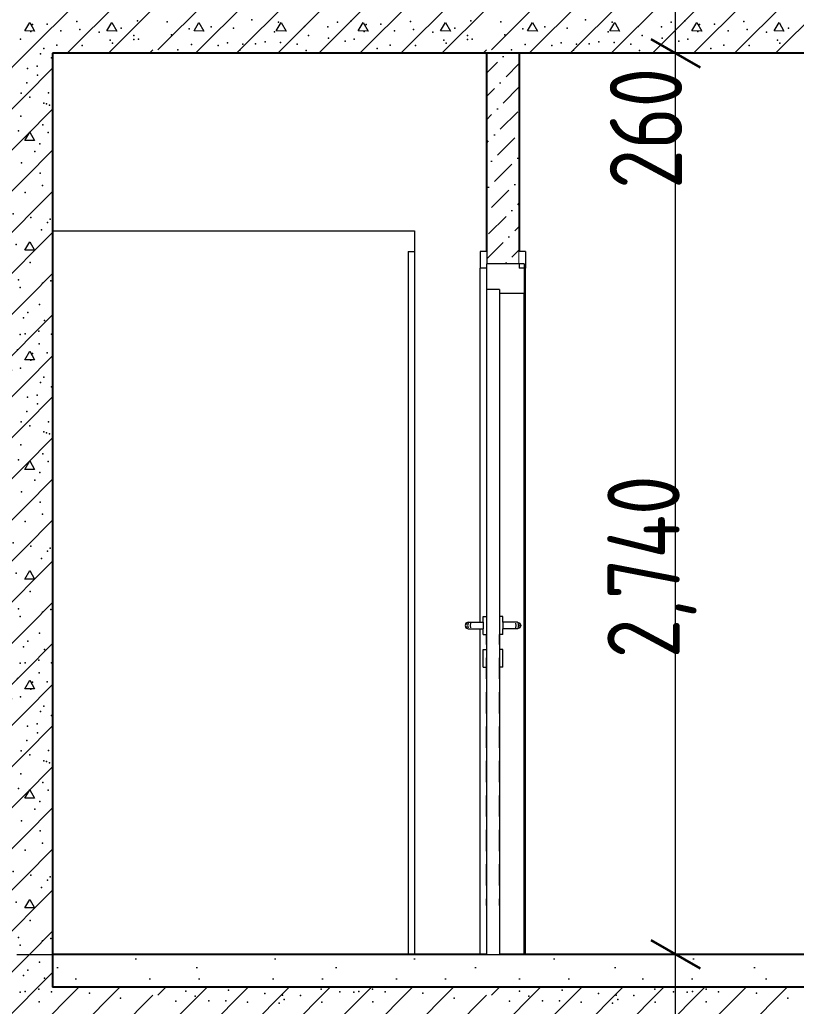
# Model space of a CAD drawing. Header units: millimetres. Extents: x 18162 to 7085488, y 72188 to 247925.
# Drawn here: x 3678329 to 3680692, y 124960 to 127960 of the extents above; entities that cross this region are included whole.
import ezdxf

# ---------------------------------------------------------------- set-up
doc = ezdxf.new("R2010")
doc.units = ezdxf.units.MM
doc.header["$MEASUREMENT"] = 0
doc.linetypes.add('Dot & Dashed', pattern=[670.277762, 317.5, -176.388889, 0, -176.388874])
doc.linetypes.add('Wipeout_Contour', pattern=[1000, 0, -1000])
doc.layers.add('Archicad Doors', color=7, linetype='Continuous')
doc.layers.add('Structural - Bearing', color=7, linetype='Continuous')
doc.styles.add('GENERATED_STYLE_3', font='', dxfattribs={"width": 0.8})
doc.styles.get('GENERATED_STYLE_3').set_extended_font_data('ISOCPEUR MON')
doc.dimstyles.new('GENERATED_STYLE__5', dxfattribs={"dimtxt": 220.000005, "dimasz": 114, "dimexe": 0.18, "dimexo": 150, "dimgap": 0, "dimtad": 1, "dimdec": 0, "dimzin": 0, "dimdsep": 46, "dimtxsty": 'GENERATED_STYLE_3', "dimblk": 'ARROWHEAD_2', "dimblk1": 'ARROWHEAD_2', "dimblk2": 'ARROWHEAD_2', "dimcen": 0.09, "dimclrd": 13, "dimclre": 13, "dimclrt": 13, "dimadec": 0, "dimazin": 0, "dimtfac": 1, "dimtdec": 4, "dimtmove": 0, "dimatfit": 3, "dimfxl": 1, "dimtolj": 1, "dimtzin": 0, "dimarcsym": 0})

# ---------------------------------------------------------------- blocks, each defined once
blk = doc.blocks.new('*X898', base_point=(3761974.7, 95118))
at = {"layer": 'Structural - Bearing', "color": 7, "linetype": 'Continuous', "lineweight": 9}
for p, q in [((3678229.1, 124863.1), (3678383.9, 125018)), ((3678348.9, 124858), (3678508.9, 125018)), ((3678473.9, 124858), (3678633.9, 125018)), ((3678749.5, 124993.5), (3678774.1, 125018)), ((3678749.5, 124868.5), (3678899.1, 125018)), ((3678864.1, 124858), (3679024.1, 125018)), ((3678989.1, 124858), (3679149.1, 125018)), ((3679114.1, 124858), (3679274.1, 125018)), ((3679239.1, 124858), (3679399.1, 125018)), ((3679364.1, 124858), (3679524.1, 125018)), ((3679489.1, 124858), (3679649.1, 125018)), ((3679764.7, 124993.5), (3679789.2, 125018)), ((3679764.7, 124868.5), (3679914.2, 125018)), ((3679879.2, 124858), (3680039.2, 125018)), ((3680004.2, 124858), (3680164.2, 125018)), ((3680129.2, 124858), (3680289.2, 125018)), ((3680254.2, 124858), (3680414.2, 125018)), ((3680379.2, 124858), (3680539.2, 125018)), ((3680504.2, 124858), (3680664.2, 125018)), ((3678598.9, 124858), (3678734.4, 124993.5)), ((3679614.1, 124858), (3679749.5, 124993.5))]:
    blk.add_line(p, q, dxfattribs=at)
for p in [(3678387.4, 125012.6), (3679246.2, 125012.5), (3679402.5, 125012.6), (3680261.3, 125012.5), (3680417.6, 125012.6), (3678330.2, 125003.3), (3678345.6, 125004.8), (3678425.6, 125004.4), (3678541.1, 125000.2), (3678636.2, 124984.8), (3678834.2, 125005.7), (3678863.4, 124991.2), (3678964.3, 125009.5), (3679075, 124999.2), (3679129, 124994), (3679134.1, 124980.5), (3679183.1, 124992.5), (3679303, 125004.4), (3679345.3, 125003.3), (3679360.8, 125004.8), (3679440.8, 125004.4), (3679556.2, 125000.2), (3679651.3, 124984.8), (3679849.4, 125005.7), (3679878.5, 124991.2), (3679979.4, 125009.5), (3680090.2, 124999.2), (3680144.1, 124994), (3680149.2, 124980.5), (3680198.2, 124992.5), (3680318.1, 125004.4), (3680360.4, 125003.3), (3680375.9, 125004.8), (3680455.9, 125004.4), (3680571.4, 125000.2), (3680666.4, 124984.8), (3678388.1, 124974), (3678804.6, 124975.6), (3678904.9, 124977), (3678956.6, 124976.7), (3679022.3, 124972.8), (3679118.2, 124969.3), (3679248, 124972.4), (3679403.2, 124974), (3679819.7, 124975.6), (3679920, 124977), (3679971.8, 124976.7), (3680037.4, 124972.8), (3680133.3, 124969.3), (3680263.1, 124972.4), (3680418.3, 124974)]:
    blk.add_point(p, dxfattribs=at)
blk = doc.blocks.new('*X911', base_point=(3761974.7, 95118))
at = {"layer": 'Structural - Bearing', "color": 7, "linetype": 'Continuous', "lineweight": 9}
for p, q in [((3678348.9, 127858), (3678508.9, 128018)), ((3678473.9, 127858), (3678633.9, 128018)), ((3678749.5, 127868.5), (3678899, 128018)), ((3678864, 127858), (3679024, 128018)), ((3678989, 127858), (3679149, 128018)), ((3679114, 127858), (3679274, 128018)), ((3679239, 127858), (3679399, 128018)), ((3679364, 127858), (3679524, 128018)), ((3679489, 127858), (3679649, 128018)), ((3679764.7, 127868.5), (3679914.1, 128018)), ((3679879.1, 127858), (3680039.1, 128018)), ((3680004.1, 127858), (3680164.1, 128018)), ((3680129.1, 127858), (3680289.1, 128018)), ((3680254.1, 127858), (3680414.1, 128018)), ((3680379.1, 127858), (3680539.1, 128018)), ((3680504.1, 127858), (3680664.1, 128018)), ((3678598.9, 127858), (3678734.4, 127993.5)), ((3679614, 127858), (3679749.5, 127993.5)), ((3680629.1, 127858), (3680764.7, 127993.5)), ((3678344.3, 127925.9), (3678359.4, 127951.9)), ((3678359.4, 127951.9), (3678374.3, 127925.8)), ((3678594.3, 127925.9), (3678609.4, 127951.9)), ((3678609.4, 127951.9), (3678624.3, 127925.8)), ((3678859.4, 127925.9), (3678874.5, 127951.9)), ((3678874.5, 127951.9), (3678889.4, 127925.8)), ((3679109.4, 127925.9), (3679124.5, 127951.9)), ((3679124.5, 127951.9), (3679139.4, 127925.8)), ((3679359.4, 127925.9), (3679374.5, 127951.9)), ((3679374.5, 127951.9), (3679389.4, 127925.8)), ((3679609.4, 127925.9), (3679624.5, 127951.9)), ((3679624.5, 127951.9), (3679639.4, 127925.8)), ((3679874.5, 127925.9), (3679889.7, 127951.9)), ((3679889.7, 127951.9), (3679904.6, 127925.8)), ((3680124.5, 127925.9), (3680139.7, 127951.9)), ((3680139.7, 127951.9), (3680154.6, 127925.8)), ((3680374.5, 127925.9), (3680389.7, 127951.9)), ((3680389.7, 127951.9), (3680404.6, 127925.8)), ((3680624.5, 127925.9), (3680639.7, 127951.9)), ((3680639.7, 127951.9), (3680654.6, 127925.8)), ((3678374.3, 127925.8), (3678344.3, 127925.9)), ((3678624.3, 127925.8), (3678594.3, 127925.9)), ((3678889.4, 127925.8), (3678859.4, 127925.9)), ((3679139.4, 127925.8), (3679109.4, 127925.9)), ((3679389.4, 127925.8), (3679359.4, 127925.9)), ((3679639.4, 127925.8), (3679609.4, 127925.9)), ((3679904.6, 127925.8), (3679874.5, 127925.9)), ((3680154.6, 127925.8), (3680124.5, 127925.9)), ((3680404.6, 127925.8), (3680374.5, 127925.9)), ((3680654.6, 127925.8), (3680624.5, 127925.9)), ((3678723.9, 127858), (3678734.4, 127868.5)), ((3679739, 127858), (3679749.5, 127868.5))]:
    blk.add_line(p, q, dxfattribs=at)
for p in [(3678502.8, 127954.8), (3678687.1, 127956.8), (3678777.6, 127954.2), (3679035.2, 127959.4), (3679116.3, 127952.9), (3679296.5, 127952.9), (3679337.8, 127956.8), (3679517.9, 127954.8), (3679702.2, 127956.8), (3679792.7, 127954.2), (3680050.4, 127959.4), (3680131.4, 127952.9), (3680311.7, 127952.9), (3680352.9, 127956.8), (3680533, 127954.8), (3678362.5, 127924.6), (3678367.7, 127945.2), (3678412.8, 127947.1), (3678454.5, 127925.9), (3678512.4, 127930.2), (3678570.7, 127922.8), (3678638.1, 127934.9), (3678844.5, 127932.3), (3678912.1, 127938.1), (3678979.7, 127934.9), (3679104.3, 127923), (3679195.4, 127939.4), (3679266.9, 127938.7), (3679377.7, 127924.6), (3679382.8, 127945.2), (3679428, 127947.1), (3679469.6, 127925.9), (3679527.5, 127930.2), (3679585.9, 127922.8), (3679653.2, 127934.9), (3679859.7, 127932.3), (3679927.3, 127938.1), (3679994.9, 127934.9), (3680119.4, 127923), (3680210.5, 127939.4), (3680282, 127938.7), (3680392.8, 127924.6), (3680397.9, 127945.2), (3680443.1, 127947.1), (3680484.7, 127925.9), (3680542.7, 127930.2), (3680601, 127922.8), (3680668.4, 127934.9), (3678331.8, 127900.8), (3678604.6, 127898.2), (3678676.3, 127912.2), (3678676.5, 127900.4), (3678690.3, 127901.4), (3678790.6, 127913.7), (3679076.3, 127892.4), (3679122.7, 127891.1), (3679207.7, 127911.7), (3679268.6, 127903.6), (3679319.3, 127894.7), (3679347, 127900.8), (3679619.7, 127898.2), (3679691.5, 127912.2), (3679691.6, 127900.4), (3679705.4, 127901.4), (3679805.7, 127913.7), (3680091.5, 127892.4), (3680137.8, 127891.1), (3680222.8, 127911.7), (3680283.8, 127903.6), (3680334.5, 127894.7), (3680362.1, 127900.8), (3680634.9, 127898.2), (3678402, 127872.7), (3678441.5, 127882.8), (3678518.7, 127881.3), (3678611.4, 127889), (3678810.6, 127868.9), (3678852.1, 127884.4), (3678933, 127881.7), (3678961.7, 127889.8), (3678999.2, 127867.4), (3679008.4, 127885.9), (3679046.3, 127886.9), (3679173.8, 127885.6), (3679200.4, 127866.1), (3679417.2, 127872.7), (3679456.6, 127882.8), (3679533.8, 127881.3), (3679626.6, 127889), (3679825.8, 127868.9), (3679867.2, 127884.4), (3679948.1, 127881.7), (3679976.8, 127889.8), (3680014.3, 127867.4), (3680023.6, 127885.9), (3680061.4, 127886.9), (3680188.9, 127885.6), (3680215.5, 127866.1), (3680432.3, 127872.7), (3680471.7, 127882.8), (3680549, 127881.3), (3680641.7, 127889)]:
    blk.add_point(p, dxfattribs=at)
blk = doc.blocks.new('*X1006', base_point=(3761974.7, 95118))
at = {"layer": 'Structural - Bearing', "color": 7, "linetype": 'Continuous', "lineweight": 9}
for p, q in [((3678229.1, 127738.2), (3678348.9, 127858)), ((3678229.1, 127613.2), (3678429.1, 127813.2)), ((3678234.4, 127785.2), (3678229.1, 127775.9)), ((3678249.5, 127759.2), (3678234.4, 127785.2)), ((3678229.1, 127759.2), (3678249.5, 127759.2)), ((3678229.1, 127488.2), (3678429.1, 127688.2)), ((3678344.3, 127592.5), (3678359.4, 127618.5)), ((3678374.3, 127592.5), (3678344.3, 127592.5)), ((3678359.4, 127618.5), (3678374.3, 127592.5)), ((3678229.1, 127363.2), (3678429.1, 127563.2)), ((3678234.4, 127451.9), (3678229.1, 127442.5)), ((3678249.5, 127425.9), (3678234.4, 127451.9)), ((3678229.1, 127238.2), (3678429.1, 127438.2)), ((3678229.1, 127425.9), (3678249.5, 127425.9)), ((3678234.4, 127118.5), (3678429.1, 127313.2)), ((3678344.3, 127259.2), (3678359.4, 127285.2)), ((3678359.4, 127285.2), (3678374.3, 127259.2)), ((3678374.3, 127259.2), (3678344.3, 127259.2)), ((3678359.4, 127118.5), (3678429.1, 127188.2)), ((3678229.1, 126988.2), (3678359.4, 127118.5)), ((3678229.1, 127113.2), (3678234.4, 127118.5)), ((3678234.4, 127118.5), (3678229.1, 127109.2)), ((3678249.5, 127092.5), (3678234.4, 127118.5)), ((3678229.1, 127092.5), (3678249.5, 127092.5)), ((3678229.1, 126863.2), (3678429.1, 127063.2)), ((3678229.1, 126738.2), (3678429.1, 126938.2)), ((3678344.3, 126925.9), (3678359.4, 126951.9)), ((3678359.4, 126951.9), (3678374.3, 126925.8)), ((3678374.3, 126925.8), (3678344.3, 126925.9)), ((3678229.1, 126613.2), (3678429.1, 126813.2)), ((3678234.4, 126785.2), (3678229.1, 126775.9)), ((3678249.5, 126759.2), (3678234.4, 126785.2)), ((3678229.1, 126759.2), (3678249.5, 126759.2)), ((3678229.1, 126488.2), (3678429.1, 126688.2)), ((3678344.3, 126592.5), (3678359.4, 126618.5)), ((3678359.4, 126618.5), (3678374.3, 126592.5)), ((3678374.3, 126592.5), (3678344.3, 126592.5)), ((3678229.1, 126363.2), (3678429.1, 126563.2)), ((3678234.4, 126451.9), (3678229.1, 126442.5)), ((3678249.5, 126425.9), (3678234.4, 126451.9)), ((3678229.1, 126238.2), (3678429.1, 126438.2)), ((3678229.1, 126425.8), (3678249.5, 126425.9)), ((3678234.4, 126118.5), (3678429.1, 126313.2)), ((3678344.3, 126259.2), (3678359.4, 126285.2)), ((3678359.4, 126285.2), (3678374.3, 126259.2)), ((3678374.3, 126259.2), (3678344.3, 126259.2)), ((3678359.4, 126118.5), (3678429.1, 126188.2)), ((3678229.1, 125988.2), (3678359.4, 126118.5)), ((3678229.1, 126113.2), (3678234.4, 126118.5)), ((3678234.4, 126118.5), (3678229.1, 126109.2)), ((3678229.1, 126092.5), (3678249.5, 126092.5)), ((3678249.5, 126092.5), (3678234.4, 126118.5)), ((3678229.1, 125863.2), (3678429.1, 126063.2)), ((3678344.3, 125925.8), (3678359.4, 125951.8)), ((3678359.4, 125951.8), (3678374.3, 125925.8)), ((3678229.1, 125738.2), (3678429.1, 125938.2)), ((3678374.3, 125925.8), (3678344.3, 125925.8)), ((3678229.1, 125613.2), (3678429.1, 125813.2)), ((3678234.4, 125785.2), (3678229.1, 125775.8)), ((3678249.5, 125759.2), (3678234.4, 125785.2)), ((3678229.1, 125759.2), (3678249.5, 125759.2)), ((3678229.1, 125488.2), (3678429.1, 125688.2)), ((3678344.3, 125592.5), (3678359.4, 125618.5)), ((3678359.4, 125618.5), (3678374.3, 125592.5)), ((3678374.3, 125592.5), (3678344.3, 125592.5)), ((3678229.1, 125363.2), (3678429.1, 125563.2)), ((3678234.4, 125451.8), (3678229.1, 125442.5)), ((3678229.1, 125238.2), (3678429.1, 125438.2)), ((3678249.5, 125425.8), (3678234.4, 125451.8)), ((3678229.1, 125425.8), (3678249.5, 125425.8)), ((3678234.4, 125118.5), (3678429.1, 125313.2)), ((3678344.3, 125259.2), (3678359.4, 125285.2)), ((3678359.4, 125285.2), (3678374.3, 125259.1)), ((3678374.3, 125259.1), (3678344.3, 125259.2)), ((3678359.4, 125118.5), (3678429.1, 125188.2)), ((3678229.1, 125113.1), (3678234.4, 125118.5)), ((3678234.4, 125118.5), (3678229.1, 125109.2)), ((3678249.5, 125092.5), (3678234.4, 125118.5)), ((3678258.9, 125018), (3678359.4, 125118.5)), ((3678229.1, 125092.5), (3678249.5, 125092.5)), ((3678383.9, 125018), (3678429.1, 125063.1))]:
    blk.add_line(p, q, dxfattribs=at)
for p in [(3678256.9, 127852.5), (3678292, 127845.9), (3678392, 127856.5), (3678426, 127844.2), (3678231.3, 127817), (3678352.5, 127812.1), (3678382.6, 127818.6), (3678241.5, 127776.5), (3678298.2, 127780.4), (3678383.1, 127791.9), (3678276.3, 127748.2), (3678350.3, 127768.5), (3678287.4, 127718.2), (3678333.6, 127737), (3678360, 127725), (3678416.6, 127737.9), (3678277.7, 127695.8), (3678402.8, 127706.6), (3678411, 127704), (3678419.8, 127700.5), (3678332.1, 127667.2), (3678325.2, 127622), (3678399.5, 127640.4), (3678251, 127610.8), (3678260.8, 127601.4), (3678415.2, 127617), (3678279.5, 127587.8), (3678390.5, 127583), (3678232.8, 127559.8), (3678375, 127559.9), (3678334.3, 127524.5), (3678239, 127493.4), (3678391.7, 127493.3), (3678257.5, 127463.5), (3678290, 127462.5), (3678398.2, 127456.3), (3678292, 127432.6), (3678345.6, 127434.7), (3678283.6, 127409.1), (3678260.7, 127365.1), (3678309.1, 127369.6), (3678362.6, 127358.9), (3678421.4, 127353.7), (3678300.8, 127340.4), (3678395.7, 127321.3), (3678413.8, 127344), (3678282.3, 127280.1), (3678317.8, 127277), (3678263.7, 127227.6), (3678295.2, 127217.9), (3678295.2, 127217.9), (3678361.1, 127221.4), (3678325.6, 127168.9), (3678330.2, 127145.7), (3678398.1, 127158.6), (3678423.5, 127166.6), (3678272.5, 127086.8), (3678389.6, 127094.5), (3678294.7, 127057.4), (3678340.6, 127053.3), (3678353.5, 127070.1), (3678266.8, 127046.6), (3678279.2, 127037.3), (3678292.6, 127041.4), (3678404.6, 127045.3), (3678231.1, 127012.5), (3678287.9, 127004.4), (3678330.2, 127003.3), (3678345.6, 127004.9), (3678387.4, 127012.6), (3678425.6, 127004.4), (3678232.8, 126972.4), (3678388.1, 126974.1), (3678251.8, 126938.7), (3678281.4, 126952.9), (3678322.6, 126956.7), (3678367.7, 126945.2), (3678412.8, 126947.1), (3678253.5, 126903.6), (3678331.8, 126900.8), (3678362.5, 126924.6), (3678304.2, 126894.7), (3678402, 126872.7), (3678256.9, 126852.5), (3678292, 126845.9), (3678392, 126856.5), (3678426, 126844.2), (3678231.3, 126817), (3678352.5, 126812.1), (3678382.6, 126818.5), (3678298.2, 126780.3), (3678383.1, 126791.9), (3678241.5, 126776.5), (3678350.3, 126768.4), (3678276.3, 126748.1), (3678333.6, 126737), (3678360, 126725), (3678416.6, 126737.8), (3678277.7, 126695.8), (3678287.4, 126718.2), (3678402.8, 126706.6), (3678411, 126704), (3678419.8, 126700.4), (3678332.1, 126667.2), (3678399.5, 126640.4), (3678251, 126610.8), (3678260.8, 126601.3), (3678325.2, 126621.9), (3678415.2, 126617), (3678279.5, 126587.8), (3678390.5, 126583), (3678232.8, 126559.8), (3678375, 126559.9), (3678334.3, 126524.5), (3678239, 126493.4), (3678391.7, 126493.3), (3678257.5, 126463.5), (3678290, 126462.5), (3678398.2, 126456.3), (3678292, 126432.6), (3678345.6, 126434.7), (3678283.6, 126409.1), (3678260.7, 126365.1), (3678309.1, 126369.6), (3678300.8, 126340.4), (3678362.6, 126358.9), (3678413.8, 126344), (3678421.4, 126353.6), (3678395.7, 126321.3), (3678282.3, 126280.1), (3678317.8, 126277), (3678263.7, 126227.6), (3678295.2, 126217.8), (3678295.2, 126217.8), (3678361.1, 126221.4), (3678325.6, 126168.9), (3678398.1, 126158.6), (3678423.5, 126166.6), (3678330.2, 126145.7), (3678389.6, 126094.5), (3678272.5, 126086.8), (3678353.5, 126070.1), (3678266.8, 126046.6), (3678279.2, 126037.3), (3678292.6, 126041.4), (3678294.7, 126057.4), (3678340.6, 126053.3), (3678404.6, 126045.3), (3678231.1, 126012.5), (3678287.9, 126004.4), (3678330.2, 126003.3), (3678345.6, 126004.9), (3678387.4, 126012.6), (3678425.6, 126004.4), (3678232.8, 125972.4), (3678388.1, 125974.1), (3678281.4, 125952.9), (3678322.6, 125956.7), (3678367.7, 125945.2), (3678412.8, 125947.1), (3678251.8, 125938.7), (3678362.5, 125924.6), (3678253.5, 125903.6), (3678304.2, 125894.7), (3678331.8, 125900.8), (3678256.9, 125852.4), (3678392, 125856.5), (3678402, 125872.7), (3678292, 125845.9), (3678426, 125844.1), (3678231.3, 125817), (3678352.5, 125812.1), (3678382.6, 125818.5), (3678383.1, 125791.9), (3678241.5, 125776.5), (3678298.2, 125780.3), (3678350.3, 125768.4), (3678276.3, 125748.1), (3678333.6, 125736.9), (3678416.6, 125737.8), (3678287.4, 125718.2), (3678360, 125724.9), (3678402.8, 125706.6), (3678411, 125704), (3678419.8, 125700.4), (3678277.7, 125695.8), (3678332.1, 125667.2), (3678399.5, 125640.4), (3678251, 125610.8), (3678325.2, 125621.9), (3678415.2, 125617), (3678260.8, 125601.3), (3678279.5, 125587.8), (3678390.5, 125583), (3678232.8, 125559.8), (3678375, 125559.9), (3678334.3, 125524.5), (3678239, 125493.4), (3678391.7, 125493.3), (3678257.5, 125463.5), (3678290, 125462.5), (3678292, 125432.6), (3678345.6, 125434.6), (3678398.2, 125456.3), (3678283.6, 125409.1), (3678260.7, 125365.1), (3678300.8, 125340.4), (3678309.1, 125369.6), (3678362.6, 125358.9), (3678413.8, 125344), (3678421.4, 125353.6), (3678395.7, 125321.3), (3678282.3, 125280.1), (3678317.8, 125277), (3678263.7, 125227.6), (3678361.1, 125221.4), (3678295.2, 125217.8), (3678295.2, 125217.8), (3678325.6, 125168.8), (3678423.5, 125166.5), (3678330.2, 125145.7), (3678398.1, 125158.6), (3678272.5, 125086.8), (3678353.5, 125070.1), (3678389.6, 125094.5), (3678266.8, 125046.6), (3678292.6, 125041.4), (3678294.7, 125057.4), (3678340.6, 125053.3), (3678404.6, 125045.2), (3678279.2, 125037.3)]:
    blk.add_point(p, dxfattribs=at)
blk = doc.blocks.new('*D1104', base_point=(3761974.7, 95118))
at = {"color": 12, "linetype": 'Continuous', "lineweight": 35}
for p, q in [((3680249.8, 125161.3), (3680399.8, 125074.7)), ((3680249.8, 124901.3), (3680399.8, 124814.7))]:
    blk.add_line(p, q, dxfattribs=at)
at = {"color": 13, "linetype": 'Continuous', "lineweight": 13}
blk.add_line((3680324.8, 124858), (3680324.8, 125118), dxfattribs=at)
blk = doc.blocks.new('ARROWHEAD_2')
at = {"color": 0, "linetype": 'Continuous', "lineweight": 0}
for p, q in [((-0.378, -0.655), (0.378, 0.655)), ((0, 0), (-1, 0))]:
    blk.add_line(p, q, dxfattribs=at)
blk = doc.blocks.new('*D1105', base_point=(3761974.7, 95118))
at = {"color": 12, "linetype": 'Continuous', "lineweight": 35}
for p, q in [((3680249.8, 127901.3), (3680399.8, 127814.7)), ((3680249.8, 125161.3), (3680399.8, 125074.7))]:
    blk.add_line(p, q, dxfattribs=at)
at = {"color": 13, "linetype": 'Continuous', "lineweight": 13}
for p, q in [((3680437.3, 127858), (3680212.3, 127858)), ((3680324.8, 125118), (3680324.8, 127858)), ((3680437.3, 125118), (3680212.3, 125118)), ((3680324.8, 124858), (3680324.8, 125118))]:
    blk.add_line(p, q, dxfattribs=at)
at = {"color": 13, "lineweight": 13, "char_height": 220, "attachment_point": 7, "rotation": 90, "style": 'GENERATED_STYLE_3'}
for s, insert in [('\\A1;{\\pql;\\fISOCPEUR MON|b0|i0|c0|p0;\\W0.800000;260}', (3680344.7, 127445.8)), ('\\A1;{\\pql;\\fISOCPEUR MON|b0|i0|c0|p0;\\W0.800000;2,740}', (3680388.6, 126018.2))]:
    blk.add_mtext(s, dxfattribs=dict(at, insert=insert))
blk = doc.blocks.new('*D1106', base_point=(3761974.7, 95118))
at = {"color": 12, "linetype": 'Continuous', "lineweight": 35}
for p, q in [((3680249.8, 128161.3), (3680399.8, 128074.7)), ((3680249.8, 127901.3), (3680399.8, 127814.7))]:
    blk.add_line(p, q, dxfattribs=at)
at = {"color": 13, "linetype": 'Continuous', "lineweight": 13}
blk.add_line((3680324.8, 127858), (3680324.8, 128118), dxfattribs=at)
blk = doc.blocks.new('*D1107', base_point=(3761974.7, 95118))
at = {"color": 12, "linetype": 'Continuous', "lineweight": 35}
for p, q in [((3680249.8, 130901.3), (3680399.8, 130814.7)), ((3680249.8, 128161.3), (3680399.8, 128074.7))]:
    blk.add_line(p, q, dxfattribs=at)
at = {"color": 13, "linetype": 'Continuous', "lineweight": 13}
for p, q in [((3680437.3, 130858), (3680212.3, 130858)), ((3680324.8, 128118), (3680324.8, 130858)), ((3680437.3, 128118), (3680212.3, 128118)), ((3680324.8, 127858), (3680324.8, 128118))]:
    blk.add_line(p, q, dxfattribs=at)
at = {"color": 13, "lineweight": 13, "char_height": 220, "attachment_point": 7, "rotation": 90, "style": 'GENERATED_STYLE_3'}
for s, insert in [('\\A1;{\\pql;\\fISOCPEUR MON|b0|i0|c0|p0;\\W0.800000;260}', (3680344.7, 130445.8)), ('\\A1;{\\pql;\\fISOCPEUR MON|b0|i0|c0|p0;\\W0.800000;2,740}', (3680388.6, 129018.2))]:
    blk.add_mtext(s, dxfattribs=dict(at, insert=insert))

msp = doc.modelspace()

# ---------------------------------------------------------------- hatches: boundary and pattern name
at = {"layer": 'Structural - Bearing', "linetype": 'Continuous', "lineweight": 9}
h = msp.add_hatch(dxfattribs=at)
h.set_pattern_fill('Dot___Dashed_0003', style=0, pattern_type=2)
h.set_pattern_definition([(45, (3761974.73, 95118.01), (-70.71068, 70.71068), [75, -25, 0, -25]), (45, (3761983.57, 95197.56), (-70.71068, 70.71068), [75, -25, 0, -25])])
h.paths.add_polyline_path([(3679749.1, 127858), (3679749.1, 127218), (3679849.1, 127218), (3679849.1, 127858)])
h = msp.add_hatch(dxfattribs=at)
h.set_pattern_fill('Lightweight_Concrete_0003', style=0, pattern_type=2)
h.set_pattern_definition([(0, (3761974.7, 95118), (0, 779.423), [48.75, -401.25]), (0, (3762199.7, 95507.7), (0, 779.423), [48.75, -401.25]), (60, (3761974.7, 95118), (-675, 389.7114), [48.75, -401.25]), (60, (3762424.7, 95118), (-675, 389.7114), [48.75, -401.25]), (120, (3762023.5, 95118), (675, 389.7114), [48.75, -401.25]), (120, (3762473.5, 95118), (675, 389.7114), [48.75, -401.25]), (0, (3761974.73, 95193), (0, 150), [0, -150, 0, -225]), (45, (3762049.73, 95193), (-106.06602, 106.06602), [0, -112.5, 0, -187.5])])
h.paths.add_polyline_path([(3678429.1, 125018), (3683229.1, 125018), (3683229.1, 125118), (3678429.1, 125118)])

# ---------------------------------------------------------------- linework, layer by layer
at = {"layer": 'Archicad Doors', "color": 7, "linetype": 'Continuous', "lineweight": 9}
for p, q in [((3678429.1, 127318), (3679530.4, 127318)), ((3679530.4, 127318), (3679530.4, 125118)), ((3679511.4, 127255), (3679511.4, 125118)), ((3679511.4, 127255), (3679530.4, 127255)), ((3679687, 126125.1), (3679684.1, 126118)), ((3679688.5, 126125.1), (3679685.8, 126118)), ((3679694.1, 126128), (3679687, 126125.1)), ((3679693.4, 126125.1), (3679691.2, 126118)), ((3679694.1, 126128), (3679695.2, 126128)), ((3679695.2, 126128), (3679698.4, 126128)), ((3679698.4, 126128), (3679703.3, 126128)), ((3679700.6, 126125.1), (3679699.4, 126118)), ((3679703.3, 126128), (3679709.1, 126128)), ((3679834.8, 126128), (3679829.1, 126128)), ((3679839.7, 126128), (3679834.8, 126128)), ((3679837.6, 126125.1), (3679838.7, 126118)), ((3679842.9, 126128), (3679839.7, 126128)), ((3679844.1, 126128), (3679842.9, 126128)), ((3679844.1, 126128), (3679851.1, 126125.1)), ((3679844.8, 126125.1), (3679846.9, 126118)), ((3679849.6, 126125.1), (3679852.3, 126118)), ((3679851.1, 126125.1), (3679854.1, 126118)), ((3679684.1, 126118), (3679687, 126110.9)), ((3679685.8, 126118), (3679688.5, 126110.9)), ((3679687, 126110.9), (3679694.1, 126108)), ((3679691.2, 126118), (3679693.4, 126110.9)), ((3679694.1, 126108), (3679695.2, 126108)), ((3679695.2, 126108), (3679698.4, 126108)), ((3679698.4, 126108), (3679703.3, 126108)), ((3679699.4, 126118), (3679700.6, 126110.9)), ((3679703.3, 126108), (3679709.1, 126108)), ((3679730.1, 125118), (3679730.1, 126108)), ((3679834.8, 126108), (3679829.1, 126108)), ((3679839.7, 126108), (3679834.8, 126108)), ((3679838.7, 126118), (3679837.6, 126110.9)), ((3679842.9, 126108), (3679839.7, 126108)), ((3679844.1, 126108), (3679842.9, 126108)), ((3679851.1, 126110.9), (3679844.1, 126108)), ((3679846.9, 126118), (3679844.8, 126110.9)), ((3679852.3, 126118), (3679849.6, 126110.9)), ((3679854.1, 126118), (3679851.1, 126110.9))]:
    msp.add_line(p, q, dxfattribs=at)
at = {"layer": 'Structural - Bearing', "color": 7, "linetype": 'Continuous', "lineweight": 25}
for p, q in [((3679749.1, 127858), (3678429.1, 127858)), ((3678429.1, 127858), (3678429.1, 125118)), ((3679849.1, 127858), (3679749.1, 127858)), ((3683229.1, 127858), (3679849.1, 127858)), ((3678429.1, 125118), (3678429.1, 125018)), ((3683229.1, 125018), (3678429.1, 125018))]:
    msp.add_line(p, q, dxfattribs=at)
at = {"layer": 'Structural - Bearing', "color": 7, "linetype": 'Continuous', "lineweight": 25, "flags": 128}
for points in [[(3679749.1, 127858), (3679749.1, 127255), (3679749.1, 127218)], [(3679849.1, 127858), (3679849.1, 127255), (3679849.1, 127218)], [(3683229.1, 125118), (3679789.1, 125118), (3679749.1, 125118), (3678429.1, 125118)]]:
    msp.add_lwpolyline(points, dxfattribs=at)

# ---------------------------------------------------------------- block references
at = {"layer": 'Structural - Bearing', "lineweight": 0}
for name in ['*X911', '*X1006', '*X898']:
    msp.add_blockref(name, (3761974.7, 95118), dxfattribs=at)

# ---------------------------------------------------------------- dimensions: what is measured, and where the dimension line sits
at = {"color": 13, "linetype": 'Continuous', "lineweight": 13}
for base, p1, p2, picture, middle in [((3680324.8, 130858), (3676329.1, 128118), (3674429.1, 130858), '*D1107', (3680170.8, 129386.7)), ((3680324.8, 128118), (3674429.1, 127858), (3676329.1, 128118), '*D1106', (3680170.8, 127696.9))]:
    dim = msp.add_linear_dim(base=base, p1=p1, p2=p2, angle=90, dimstyle='GENERATED_STYLE__5', dxfattribs=at)
    dim.commit()
    dim.dimension.update_dxf_attribs({"geometry": picture, "text_midpoint": middle, "dimtype": 160, "text_rotation": 90})

# ---------------------------------------------------------------- next in the draw order: wipeouts: each hides what was drawn before it
at = {"color": 254, "linetype": 'Wipeout_Contour', "lineweight": 0, "ltscale": 14727753.75533579}
msp.add_wipeout([(3679730.1, 127205), (3679749.1, 127205), (3679749.1, 127255), (3679730.1, 127255)], dxfattribs=at).dxf.layer = 'Archicad Doors'
at = {"color": 254, "linetype": 'Wipeout_Contour', "lineweight": 0, "ltscale": 22092353.77542574}
msp.add_wipeout([(3679849.1, 127255), (3679849.1, 127218), (3679864.1, 127218), (3679864.1, 127205), (3679868.1, 127205), (3679868.1, 127255)], dxfattribs=at).dxf.layer = 'Archicad Doors'
at = {"color": 254, "linetype": 'Wipeout_Contour', "lineweight": 0, "ltscale": 14727720.71699182}
msp.add_wipeout([(3679749.1, 125118), (3679789.1, 125118), (3679789.1, 127140), (3679749.1, 127140)], dxfattribs=at).dxf.layer = 'Archicad Doors'

# ---------------------------------------------------------------- next in the draw order: linework, layer by layer
at = {"color": 8, "linetype": 'Dot & Dashed', "lineweight": 13}
msp.add_line((3658879.3, 125118), (3689916.5, 125118), dxfattribs=at)
at = {"layer": 'Archicad Doors', "color": 7, "linetype": 'Continuous', "lineweight": 9}
for p, q in [((3679730.1, 127255), (3679730.1, 127205)), ((3679749.1, 127255), (3679730.1, 127255)), ((3679868.1, 127255), (3679849.1, 127255)), ((3679730.1, 126128), (3679730.1, 127205)), ((3679749, 126991.2), (3679749, 126970.9)), ((3679789.2, 126991.2), (3679789.2, 126970.9)), ((3679749, 126930.6), (3679749, 126866.2)), ((3679789.2, 126930.6), (3679789.2, 126866.2)), ((3679749, 126825.9), (3679749, 126761.5)), ((3679789.2, 126825.9), (3679789.2, 126761.5)), ((3679749, 126721.2), (3679749, 126656.8)), ((3679789.2, 126721.2), (3679789.2, 126656.8)), ((3679749, 126616.5), (3679749, 126552.1)), ((3679789.2, 126616.5), (3679789.2, 126552.1)), ((3679749, 126511.8), (3679749, 126447.3)), ((3679789.2, 126511.8), (3679789.2, 126447.3)), ((3679749, 126407.1), (3679749, 126342.6)), ((3679789.2, 126407.1), (3679789.2, 126342.6)), ((3679749, 126302.4), (3679749, 126237.9)), ((3679789.2, 126302.4), (3679789.2, 126237.9)), ((3679749, 126197.7), (3679749, 126193.4)), ((3679749, 126193.4), (3679749, 126145)), ((3679789.2, 126197.7), (3679789.2, 126193.4)), ((3679789.2, 126193.4), (3679789.2, 126145.3)), ((3679709.1, 126128), (3679739.1, 126128)), ((3679739.1, 126141.4), (3679739.1, 126145)), ((3679739.1, 126145), (3679739.2, 126145)), ((3679739.1, 126131.5), (3679739.1, 126141.4)), ((3679739.1, 126128), (3679739.1, 126131.5)), ((3679739.1, 126128), (3679739.1, 126125.1)), ((3679739.1, 126125.1), (3679739.1, 126118)), ((3679739.2, 126145), (3679749, 126145)), ((3679749, 126145), (3679749.1, 126145)), ((3679789.2, 126145), (3679789.1, 126145)), ((3679799, 126145), (3679789.2, 126145)), ((3679799.1, 126145), (3679799, 126145)), ((3679799.1, 126141.4), (3679799.1, 126145)), ((3679799.1, 126131.5), (3679799.1, 126141.4)), ((3679799.1, 126128), (3679799.1, 126131.5)), ((3679799.1, 126128), (3679799.1, 126125.1)), ((3679829.1, 126128), (3679799.1, 126128)), ((3679799.1, 126125.1), (3679799.1, 126118)), ((3679709.1, 126108), (3679739.1, 126108)), ((3679739.1, 126118), (3679739.1, 126110.9)), ((3679739.1, 126110.9), (3679739.1, 126108)), ((3679739.1, 126104.5), (3679739.1, 126108)), ((3679739.1, 126094.6), (3679739.1, 126104.5)), ((3679739.1, 126091), (3679739.1, 126094.6)), ((3679739.1, 126091), (3679739.2, 126091)), ((3679739.2, 126091), (3679749, 126091)), ((3679749, 126091), (3679749.1, 126091)), ((3679749, 126064.6), (3679749, 126091)), ((3679789.2, 126091), (3679789.1, 126091)), ((3679789.2, 126064.6), (3679789.2, 126091)), ((3679799, 126091), (3679789.2, 126091)), ((3679799.1, 126091), (3679799, 126091)), ((3679799.1, 126118), (3679799.1, 126110.9)), ((3679799.1, 126110.9), (3679799.1, 126108)), ((3679799.1, 126104.5), (3679799.1, 126108)), ((3679829.1, 126108), (3679799.1, 126108)), ((3679799.1, 126094.6), (3679799.1, 126104.5)), ((3679799.1, 126091), (3679799.1, 126094.6)), ((3679749, 126060.3), (3679749, 126064.6)), ((3679789.2, 126060.3), (3679789.2, 126064.6)), ((3679739.1, 126041.4), (3679739.1, 126045)), ((3679739.1, 126045), (3679739.2, 126045)), ((3679739.1, 126031.5), (3679739.1, 126041.4)), ((3679739.1, 126018), (3679739.1, 126031.5)), ((3679739.2, 126045), (3679749, 126045)), ((3679749, 126045), (3679749.1, 126045)), ((3679789.2, 126045), (3679789.1, 126045)), ((3679799, 126045), (3679789.2, 126045)), ((3679799.1, 126045), (3679799, 126045)), ((3679799.1, 126041.4), (3679799.1, 126045)), ((3679799.1, 126031.5), (3679799.1, 126041.4)), ((3679799.1, 126018), (3679799.1, 126031.5)), ((3679739.1, 126004.5), (3679739.1, 126018)), ((3679739.1, 125994.6), (3679739.1, 126004.5)), ((3679749, 125955.6), (3679749, 126020.1)), ((3679789.2, 125955.6), (3679789.2, 126020.1)), ((3679799.1, 126004.5), (3679799.1, 126018)), ((3679799.1, 125994.6), (3679799.1, 126004.5)), ((3679739.1, 125991), (3679739.1, 125994.6)), ((3679739.1, 125991), (3679739.2, 125991)), ((3679739.2, 125991), (3679749, 125991)), ((3679749, 125991), (3679749.1, 125991)), ((3679789.2, 125991), (3679789.1, 125991)), ((3679799, 125991), (3679789.2, 125991)), ((3679799.1, 125991), (3679799, 125991)), ((3679799.1, 125991), (3679799.1, 125994.6)), ((3679749, 125850.9), (3679749, 125915.4)), ((3679789.2, 125850.9), (3679789.2, 125915.4)), ((3679749, 125746.2), (3679749, 125810.7)), ((3679789.2, 125746.2), (3679789.2, 125810.7)), ((3679749, 125641.5), (3679749, 125706)), ((3679789.2, 125641.5), (3679789.2, 125706)), ((3679749, 125536.8), (3679749, 125601.3)), ((3679789.2, 125536.8), (3679789.2, 125601.3)), ((3679749, 125432.1), (3679749, 125496.6)), ((3679789.2, 125432.1), (3679789.2, 125496.6)), ((3679749, 125327.4), (3679749, 125391.8)), ((3679789.2, 125327.4), (3679789.2, 125391.8)), ((3679749, 125266.8), (3679749, 125287.1)), ((3679789.2, 125266.8), (3679789.2, 125287.1))]:
    msp.add_line(p, q, dxfattribs=at)

# ---------------------------------------------------------------- next in the draw order: dimensions: what is measured, and where the dimension line sits
at = {"color": 13, "linetype": 'Continuous', "lineweight": 13}
dim = msp.add_linear_dim(base=(3680324.8, 125118), p1=(3674429.1, 124858), p2=(3676329.1, 125118), angle=90, dimstyle='GENERATED_STYLE__5', dxfattribs=at)
dim.commit()
dim.dimension.update_dxf_attribs({"geometry": '*D1104', "text_midpoint": (3680170.8, 124696.9), "dimtype": 160, "text_rotation": 90})

# ---------------------------------------------------------------- next in the draw order: wipeouts: each hides what was drawn before it
at = {"color": 254, "linetype": 'Wipeout_Contour', "lineweight": 0, "ltscale": 22091983.5989439}
msp.add_wipeout([(3679749.1, 127140), (3679789.1, 127140), (3679789.1, 127128), (3679864.1, 127128), (3679864.1, 127218), (3679749.1, 127218)], dxfattribs=at).dxf.layer = 'Archicad Doors'

# ---------------------------------------------------------------- next in the draw order: linework, layer by layer
at = {"layer": 'Archicad Doors', "color": 7, "linetype": 'Continuous', "lineweight": 9}
for p, q in [((3679868.1, 127255), (3679868.1, 127205)), ((3679749.1, 127205), (3679730.1, 127205)), ((3679849.1, 127218), (3679849.1, 127205)), ((3679868.1, 127205), (3679849.1, 127205)), ((3679864.1, 127218), (3679864.1, 127128)), ((3679868.1, 125118), (3679868.1, 127205)), ((3679789.1, 127140), (3679749.1, 127140)), ((3679864.1, 127128), (3679789.1, 127128)), ((3679864.1, 125118), (3679864.1, 127128))]:
    msp.add_line(p, q, dxfattribs=at)
at = {"layer": 'Archicad Doors', "color": 7, "linetype": 'Continuous', "lineweight": 9, "flags": 128}
for points in [[(3679749.1, 127218), (3679749.1, 127205), (3679749.1, 127140), (3679749.1, 125118)], [(3679864.1, 127218), (3679849.1, 127218), (3679749.1, 127218)], [(3679789.1, 127140), (3679789.1, 127128), (3679789.1, 125118)]]:
    msp.add_lwpolyline(points, dxfattribs=at)

# ---------------------------------------------------------------- next in the draw order: dimensions: what is measured, and where the dimension line sits
at = {"color": 13, "linetype": 'Continuous', "lineweight": 13}
dim = msp.add_linear_dim(base=(3680324.8, 127858), p1=(3676329.1, 125118), p2=(3674429.1, 127858), angle=90, dimstyle='GENERATED_STYLE__5', dxfattribs=at)
dim.commit()
dim.dimension.update_dxf_attribs({"geometry": '*D1105', "text_midpoint": (3680170.8, 126386.7), "dimtype": 160, "text_rotation": 90})

doc.saveas('drawing.dxf')
